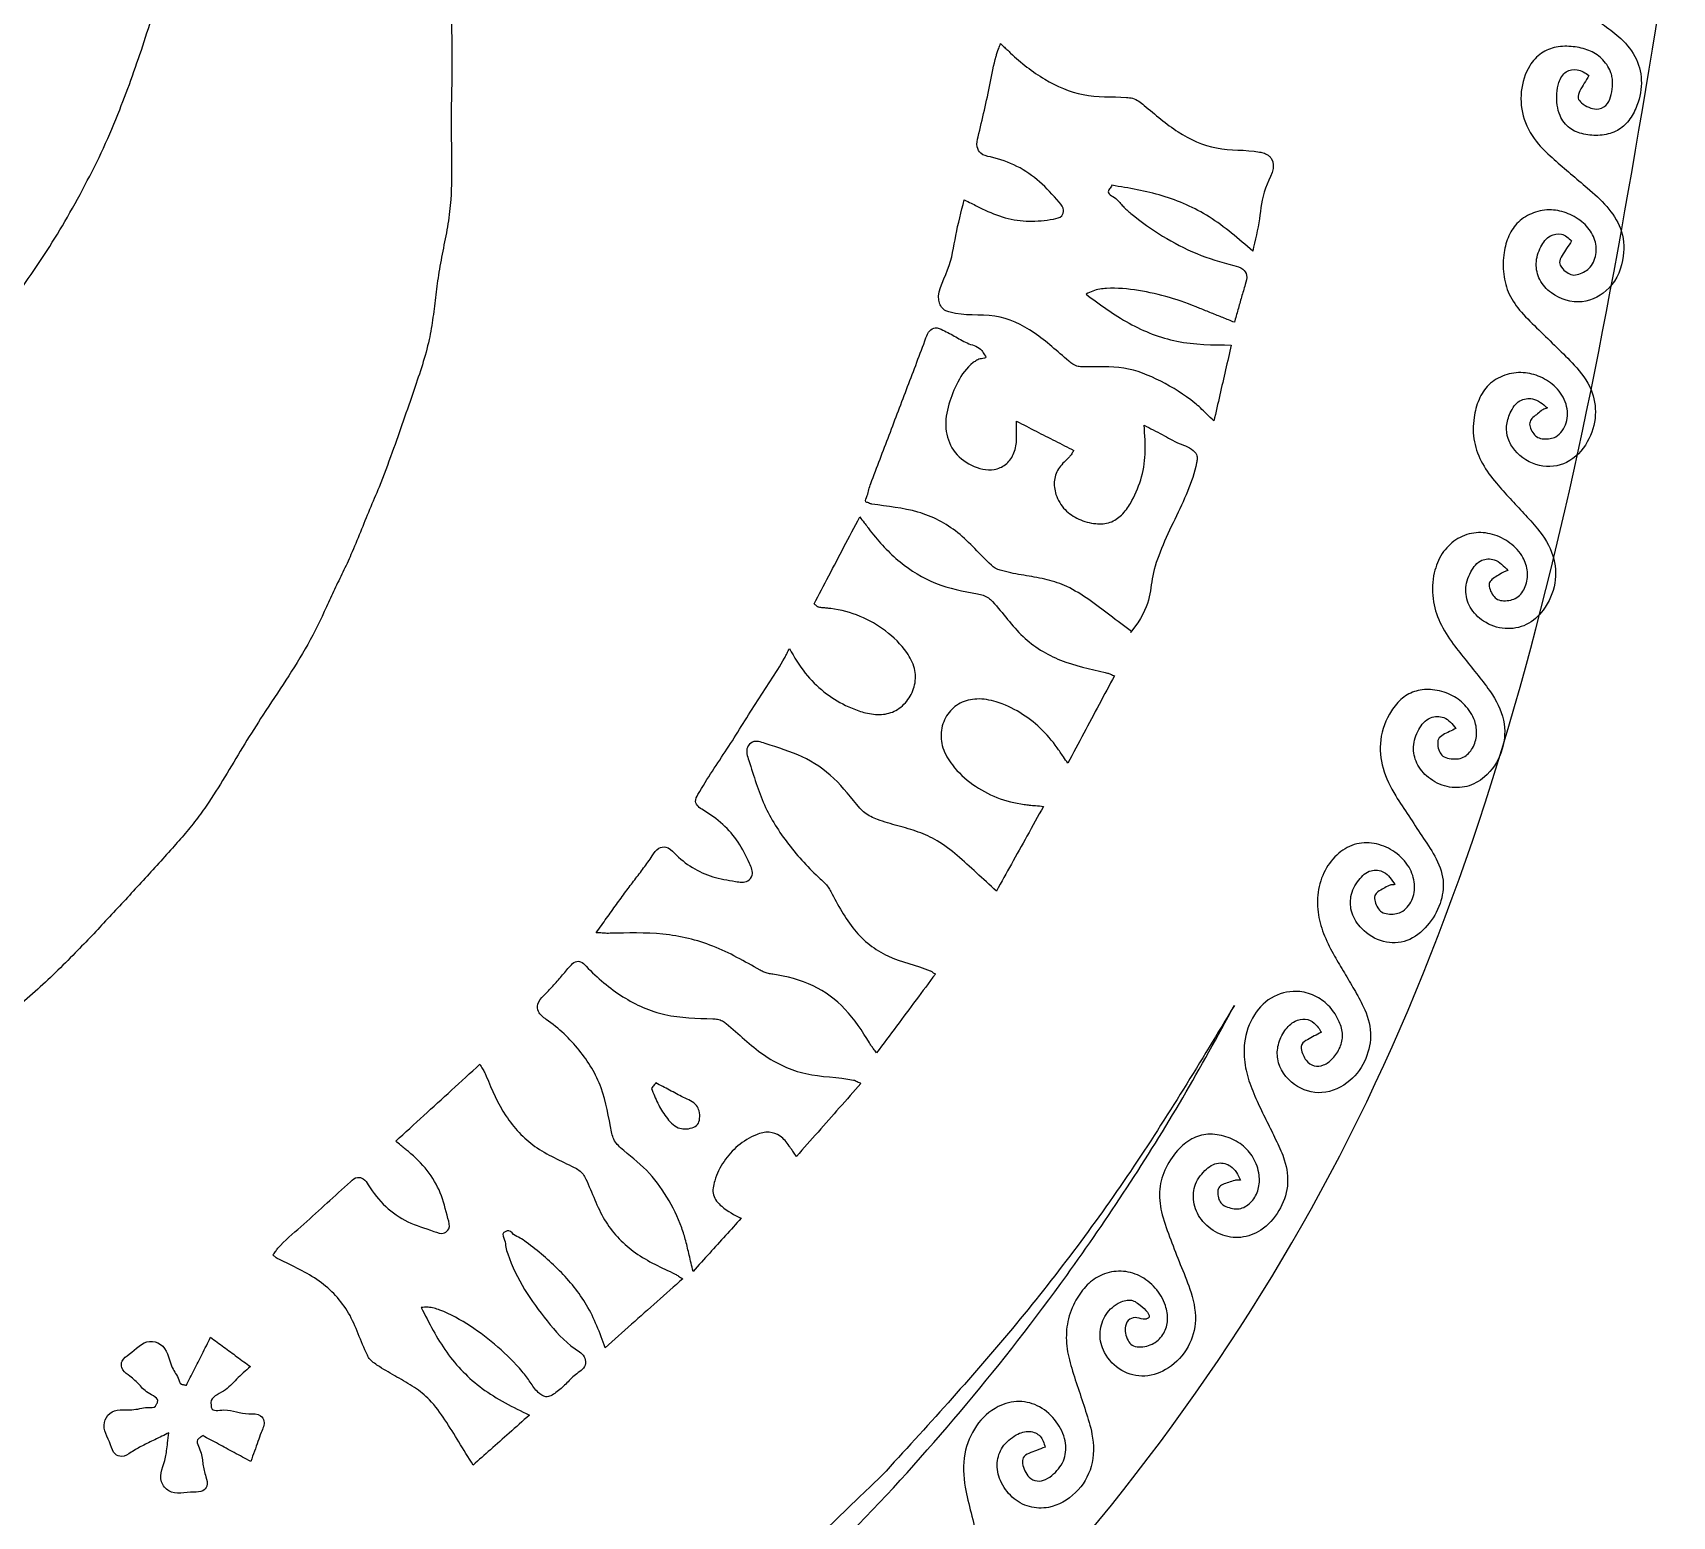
# Model space of a CAD drawing. Extents: x 5.5 to 104.1, y 3.5 to 34.4.
# Drawn here: x 25.93 to 35.95, y 9.16 to 18.22 of the extents above; entities that cross this region are included whole.
import ezdxf

# ---------------------------------------------------------------- set-up
doc = ezdxf.new("R2010")
doc.units = 0
doc.layers.add('Hallsi_Goblin_Coin_Outlines', color=7, linetype='CONTINUOUS')

msp = doc.modelspace()

# ---------------------------------------------------------------- linework, layer by layer
at = {"layer": 'Hallsi_Goblin_Coin_Outlines', "color": 7}
for points in [[(33.384383, 16.883309)], [(28.048937, 15.441647)], [(32.645102, 14.559527)], [(30.55433, 14.456269)], [(29.738178, 11.802568)], [(30.991598, 11.800099)], [(27.400602, 10.750691)], [(27.019426, 10.249288)]]:
    msp.add_lwpolyline(points, close=True, dxfattribs=at)
for points, knots in [([(16.414326, 15.090281), (16.573554, 14.963656), (16.891375, 14.710911), (17.435518, 14.4334), (17.852042, 14.250616), (18.137867, 14.15144), (18.282011, 14.11387), (18.395861, 14.083384), (18.479157, 14.059367), (18.532501, 14.04416), (18.840327, 13.959336), (19.40956, 13.836967), (20.253891, 13.766714), (20.921436, 13.809981), (21.407426, 13.880935), (21.716351, 13.932632), (22.056473, 14.006821), (22.42594, 14.107703), (22.822822, 14.240679), (23.18115, 14.390908), (23.502296, 14.548482), (23.789275, 14.705438), (24.046281, 14.875977), (24.282215, 15.044326), (24.503926, 15.200699), (24.714734, 15.36246), (24.913155, 15.530691), (25.100638, 15.702747), (25.277436, 15.882962), (25.439133, 16.074301), (25.588327, 16.273248), (25.731062, 16.472039), (25.872373, 16.666778), (26.006509, 16.861343), (26.133613, 17.067537), (26.252815, 17.285083), (26.367512, 17.511661), (26.490053, 17.804452), (26.617432, 18.162937), (26.744066, 18.588949), (26.817849, 18.9917), (26.8565, 19.363457), (26.882461, 19.700864), (26.900596, 19.99298), (26.897536, 20.24022), (26.876291, 20.440708), (26.850593, 20.641483), (26.821992, 20.842616), (26.784755, 21.042904), (26.754925, 21.207982), (26.720682, 21.335506), (26.68582, 21.425024), (26.633804, 21.554523), (26.569565, 21.725805), (26.48818, 21.936844), (26.356706, 22.249702), (26.156222, 22.654356), (25.855024, 23.13487), (25.565716, 23.453776), (25.357374, 23.661937), (25.257523, 23.785016), (25.180022, 23.862818), (25.143669, 23.915348), (25.14166, 23.934111), (25.144351, 23.947429), (25.145929, 23.955233)], [0, 0, 0, 0, 0.6088, 1.215177, 1.824587, 1.973076, 2.122092, 2.271265, 2.326682, 2.382154, 2.437671, 3.284597, 4.124324, 4.971183, 5.284418, 5.597826, 5.910611, 6.32836, 6.746211, 7.165429, 7.492866, 7.819165, 8.145876, 8.4174, 8.688773, 8.959728, 9.214233, 9.468949, 9.722922, 9.971039, 10.219849, 10.468766, 10.70523, 10.941673, 11.177552, 11.431514, 11.685717, 11.939004, 12.383085, 12.826652, 13.270782, 13.608997, 13.947616, 14.28606, 14.486656, 14.688492, 14.890418, 15.094008, 15.297791, 15.501573, 15.597054, 15.693312, 15.789494, 16.015804, 16.242027, 16.468044, 17.033669, 17.595438, 18.162879, 18.320639, 18.47886, 18.637187, 18.651013, 18.667884, 18.691762, 18.691762, 18.691762, 18.691762]), ([(25.145929, 23.955233), (25.163192, 23.945114), (25.197723, 23.924871), (25.250298, 23.896064), (25.3695, 23.80518), (25.545769, 23.643007), (25.795543, 23.428144), (26.00142, 23.246132), (26.160507, 23.094002), (26.274242, 22.973923), (26.402715, 22.835141), (26.550451, 22.681984), (26.713382, 22.510918), (26.87503, 22.321879), (27.028776, 22.110753), (27.182176, 21.884107), (27.31612, 21.682571), (27.431406, 21.50688), (27.524202, 21.354662), (27.600371, 21.229712), (27.655369, 21.129206), (27.689094, 21.053699), (27.732076, 20.952119), (27.783795, 20.824338), (27.845211, 20.67088), (27.896577, 20.542182), (27.943322, 20.440478), (27.98252, 20.364749), (28.06891, 20.1863), (28.178206, 19.894505), (28.293909, 19.486903), (28.380644, 19.086159), (28.450558, 18.696153), (28.495348, 18.315008), (28.494181, 17.977815), (28.48708, 17.687123), (28.491743, 17.443163), (28.491745, 17.230332), (28.471159, 17.049773), (28.440793, 16.902397), (28.412793, 16.758368), (28.394891, 16.616835), (28.378384, 16.479543), (28.346886, 16.283104), (28.252349, 16.010212), (28.150572, 15.709936), (28.075797, 15.512551), (28.048937, 15.441647)], [0, 0, 0, 0, 0.060048, 0.120119, 0.179518, 0.508847, 0.838367, 1.167976, 1.333104, 1.498517, 1.664044, 1.900467, 2.136895, 2.372699, 2.646017, 2.919865, 3.19376, 3.371985, 3.550219, 3.728534, 3.81098, 3.893685, 3.976466, 4.141912, 4.307194, 4.472384, 4.557519, 4.64286, 4.728173, 5.152206, 5.575047, 5.99865, 6.381613, 6.763715, 7.147815, 7.391871, 7.636068, 7.879914, 8.029548, 8.180272, 8.331203, 8.469581, 8.608049, 8.746213, 9.065389, 9.471057, 9.698466, 9.698466, 9.698466, 9.698466]), ([(28.048937, 15.441647), (28.029137, 15.396215), (27.989528, 15.305332), (27.934512, 15.167124), (27.881909, 15.039142), (27.827968, 14.923075), (27.775486, 14.817895), (27.708786, 14.668341), (27.616638, 14.479672), (27.481015, 14.262515), (27.346681, 14.063819), (27.227155, 13.873946), (27.120319, 13.694823), (27.026353, 13.542454), (26.940501, 13.420136), (26.865476, 13.326723), (26.749826, 13.195981), (26.595337, 13.026599), (26.402767, 12.81784), (26.234171, 12.638684), (26.087891, 12.490678), (25.96394, 12.374198), (25.833493, 12.260884), (25.694881, 12.153297), (25.550153, 12.049402), (25.389674, 11.936964), (25.217383, 11.810593), (25.030039, 11.675), (24.827702, 11.542595), (24.60904, 11.41679), (24.377776, 11.291901), (24.12443, 11.167093), (23.850539, 11.040033), (23.556083, 10.911206), (23.277717, 10.799388), (23.014367, 10.708424), (22.767118, 10.637376), (22.47963, 10.567592), (22.153662, 10.493484), (21.789186, 10.415761), (21.343098, 10.344901), (20.815115, 10.294513), (20.205087, 10.274902), (19.692628, 10.312774), (19.278789, 10.36258), (18.961191, 10.400924), (18.635985, 10.457672), (18.304525, 10.534667), (17.965997, 10.625661), (17.625392, 10.731095), (17.283345, 10.851206), (16.940694, 10.986686), (16.653447, 11.102134), (16.426555, 11.209491), (16.260607, 11.306596), (16.074149, 11.421817), (15.864197, 11.549981), (15.633294, 11.694915), (15.358513, 11.887674), (15.041757, 12.129417), (14.683431, 12.421215), (14.363852, 12.733261), (14.07345, 13.050873), (13.802591, 13.364945), (13.586754, 13.663525), (13.415407, 13.935568), (13.271116, 14.169581), (13.106459, 14.429457), (12.936792, 14.724533), (12.78572, 15.06518), (12.635467, 15.500036), (12.484522, 16.027277), (12.352479, 16.650514), (12.293535, 17.12619), (12.298366, 17.44436), (12.312915, 17.601459), (12.326442, 17.724546), (12.323346, 17.81412), (12.313192, 17.868475), (12.290554, 18.031629), (12.288797, 18.306348), (12.322177, 18.687427), (12.388467, 19.042776), (12.459659, 19.37582), (12.531161, 19.687275), (12.59189, 19.947844), (12.657883, 20.153452), (12.722943, 20.304154), (12.795782, 20.468424), (12.871569, 20.648102), (12.95645, 20.840338), (13.038125, 21.014958), (13.121119, 21.169656), (13.203034, 21.30512), (13.304285, 21.460914), (13.421544, 21.638978), (13.556284, 21.838312), (13.704828, 22.041847), (13.866599, 22.249652), (14.040026, 22.462678), (14.216167, 22.664333), (14.39946, 22.849976), (14.586536, 23.021651), (14.735767, 23.159421), (14.848264, 23.261466), (14.926194, 23.326242), (14.986885, 23.376952), (15.036037, 23.413737), (15.07007, 23.424224), (15.098628, 23.45811), (15.112992, 23.440477), (15.120242, 23.433549), (15.139469, 23.419285), (15.096448, 23.393546), (15.079446, 23.362132), (15.049474, 23.325782), (15.020576, 23.285588), (14.987995, 23.241522), (14.935478, 23.162976), (14.863157, 23.049666), (14.768819, 22.903185), (14.685122, 22.768707), (14.613401, 22.645446), (14.553912, 22.533459), (14.505177, 22.443878), (14.471487, 22.374452), (14.451779, 22.325995), (14.427463, 22.267476), (14.395327, 22.200383), (14.358556, 22.12348), (14.320622, 22.026644), (14.285789, 21.908982), (14.24639, 21.773059), (14.186343, 21.559523), (14.096699, 21.271476), (13.993349, 20.903146), (13.943947, 20.527583), (13.928099, 20.154389), (13.911172, 19.785972), (13.912696, 19.440537), (13.947508, 19.120001), (14.005747, 18.826407), (14.061974, 18.564253), (14.114712, 18.333578), (14.171897, 18.136883), (14.238358, 17.939568), (14.31771, 17.743309), (14.407359, 17.547694), (14.483714, 17.383151), (14.544897, 17.248937), (14.594522, 17.146789), (14.771585, 16.823717), (15.119124, 16.304213), (15.701106, 15.645568), (16.138465, 15.243918), (16.395658, 15.070692), (16.416078, 15.063665), (16.439136, 15.06852), (16.440536, 15.089981), (16.422962, 15.103714), (16.416763, 15.094072), (16.414326, 15.090281)], [0, 0, 0, 0, 0.148668, 0.297393, 0.446251, 0.563697, 0.681272, 0.798832, 1.054964, 1.310335, 1.566061, 1.774605, 1.983261, 2.191805, 2.311444, 2.431326, 2.551012, 2.835048, 3.119082, 3.403051, 3.573039, 3.743277, 3.913214, 4.091208, 4.269442, 4.447656, 4.679034, 4.910433, 5.141379, 5.404063, 5.66699, 5.929767, 6.251171, 6.572713, 6.893904, 7.150846, 7.408206, 7.665337, 8.038252, 8.411102, 8.783105, 9.39261, 10.001212, 10.611742, 10.931797, 11.25186, 11.571283, 11.921585, 12.272364, 12.622723, 12.99099, 13.359608, 13.728055, 13.919562, 14.111939, 14.304439, 14.5772, 14.849879, 15.122119, 15.583771, 16.045185, 16.507421, 16.922083, 17.336229, 17.75089, 18.025777, 18.300667, 18.575639, 18.948803, 19.3206, 19.691511, 20.328422, 20.964294, 21.602468, 21.759769, 21.917892, 22.075798, 22.130552, 22.185961, 22.241433, 22.624658, 23.005822, 23.388244, 23.707954, 24.027645, 24.346978, 24.510214, 24.674609, 24.839049, 25.049388, 25.259567, 25.469483, 25.627529, 25.785977, 25.944246, 26.184921, 26.425606, 26.665961, 26.94069, 27.215563, 27.489989, 27.743588, 27.997715, 28.251701, 28.352725, 28.453677, 28.554585, 28.593209, 28.632247, 28.671386, 28.682115, 28.692844, 28.703574, 28.744394, 28.785323, 28.826226, 28.880806, 28.935486, 28.990128, 29.164395, 29.338635, 29.512859, 29.639536, 29.766361, 29.893254, 29.945449, 29.997746, 30.050145, 30.135536, 30.220862, 30.305819, 30.447196, 30.58874, 30.730456, 31.112562, 31.494103, 31.876167, 32.245496, 32.614623, 32.982677, 33.280461, 33.580246, 33.880171, 34.084941, 34.289918, 34.494399, 34.709328, 34.924624, 35.139884, 35.253519, 35.367138, 35.480464, 36.358585, 37.234324, 38.112242, 38.135538, 38.157497, 38.177547, 38.193756, 38.211903, 38.223658, 38.223658, 38.223658, 38.223658]), ([(6.618287, 21.415339), (6.61404, 21.381803), (6.605545, 21.314735), (6.593375, 21.214093), (6.550764, 20.907934), (6.489003, 20.394839), (6.448898, 19.671161), (6.441233, 18.934977), (6.468192, 18.187599), (6.538126, 17.431711), (6.636886, 16.778074), (6.7488, 16.226047), (6.855411, 15.772861), (6.970388, 15.330197), (7.089355, 14.897139), (7.21677, 14.475182), (7.366585, 14.045361), (7.543304, 13.610206), (7.74035, 13.167905), (7.924562, 12.770694), (8.096072, 12.418818), (8.258928, 12.114779), (8.440691, 11.801144), (8.641891, 11.478668), (8.861346, 11.146874), (9.205991, 10.641175), (9.699051, 9.978496), (10.385517, 9.196804), (11.150242, 8.445304), (11.992931, 7.73156), (12.915713, 7.067589), (14.010241, 6.406964), (15.28904, 5.79068), (16.761583, 5.273721), (17.992092, 4.988881), (18.947662, 4.844968), (19.613714, 4.777872), (20.403435, 4.737138), (21.315362, 4.741755), (22.345927, 4.817833), (23.433827, 4.980286), (24.569673, 5.245092), (25.74166, 5.627834), (26.917349, 6.131293), (28.082883, 6.761126), (29.219894, 7.526835), (30.181576, 8.317398), (30.985458, 9.096374), (31.648217, 9.836507), (32.187507, 10.530305), (32.619724, 11.15969), (32.962301, 11.709647), (33.169559, 12.087722), (33.273117, 12.276631)], [0, 0, 0, 0, 0.101412, 0.202814, 0.304114, 1.028745, 1.752384, 2.477251, 3.236845, 3.994914, 4.753396, 5.21872, 5.684363, 6.14989, 6.590712, 7.031611, 7.471966, 7.955728, 8.44013, 8.924492, 9.269237, 9.614315, 9.958959, 10.356559, 10.754403, 11.152288, 12.192497, 13.229952, 14.270007, 15.406399, 16.539574, 17.676783, 19.23796, 20.789133, 22.349504, 23.018727, 23.687344, 24.356877, 25.390268, 26.420952, 27.454349, 28.687139, 29.915377, 31.148292, 32.51918, 33.883577, 35.254423, 36.248106, 37.239173, 38.232498, 38.881986, 39.52906, 40.175259, 40.175259, 40.175259, 40.175259]), ([(35.480801, 18.773034), (35.492766, 18.772411), (35.518347, 18.771078), (35.554473, 18.784937), (35.602843, 18.818192), (35.629686, 18.900319), (35.610174, 19.002216), (35.538493, 19.094784), (35.423896, 19.143949), (35.295278, 19.150421), (35.173564, 19.104234), (35.091688, 18.998244), (35.059408, 18.863289), (35.074122, 18.721845), (35.134433, 18.595842), (35.22358, 18.495091), (35.325357, 18.412338), (35.430579, 18.336483), (35.533764, 18.261465), (35.6435, 18.178403), (35.738118, 18.063384), (35.769492, 17.905505), (35.737437, 17.771256), (35.679956, 17.669157), (35.60246, 17.607243), (35.505423, 17.586714), (35.407775, 17.592357), (35.315212, 17.628556), (35.260721, 17.700007), (35.242088, 17.776467), (35.24097, 17.845688), (35.251535, 17.917064), (35.289196, 17.985933), (35.373331, 17.999711), (35.415487, 17.971422), (35.438467, 17.956)], [0, 0, 0, 0, 0.035607, 0.076127, 0.113404, 0.208856, 0.311781, 0.416295, 0.546294, 0.672618, 0.795833, 0.920504, 1.057801, 1.2033, 1.338509, 1.46989, 1.603664, 1.731397, 1.859089, 1.986245, 2.144735, 2.293074, 2.451252, 2.549024, 2.640332, 2.739013, 2.839053, 2.931655, 3.0277, 3.094693, 3.165405, 3.233572, 3.312543, 3.379955, 3.460744, 3.460744, 3.460744, 3.460744]), ([(20.729045, 3.723887), (23.399871, 4.145175), (28.64763, 4.972942), (34.676599, 11.001532), (35.519736, 16.218109), (35.94682, 18.860523)], [0, 0, 0, 0, 7.969748, 15.659324, 23.552778, 23.552778, 23.552778, 23.552778]), ([(31.622964, 17.196223), (31.636778, 17.189449), (31.662519, 17.176828), (31.699345, 17.159115), (31.766785, 17.124939), (31.869711, 17.082248), (32.0206, 17.059611), (32.132489, 17.072407), (32.218923, 17.088869), (32.236886, 17.141999), (32.174482, 17.214632), (32.089756, 17.308185), (31.946177, 17.409989), (31.820861, 17.45133), (31.724129, 17.470653), (31.693466, 17.525267), (31.716313, 17.617527), (31.745233, 17.744381), (31.782315, 17.90896), (31.803612, 18.026944), (31.823695, 18.09695), (31.833891, 18.122311), (31.840535, 18.140549), (31.844156, 18.150487)], [0, 0, 0, 0, 0.046158, 0.086005, 0.122589, 0.272975, 0.419311, 0.569666, 0.62397, 0.659459, 0.714667, 0.886995, 1.054975, 1.22705, 1.289416, 1.335138, 1.396344, 1.564184, 1.732153, 1.900216, 1.92391, 1.950413, 1.982147, 1.982147, 1.982147, 1.982147]), ([(31.844156, 18.150487), (31.852111, 18.143102), (31.866681, 18.129578), (31.887377, 18.110779), (31.962725, 18.038003), (32.104973, 17.927113), (32.349248, 17.817334), (32.536838, 17.828848), (32.652595, 17.81886), (32.689523, 17.80005), (32.778892, 17.726708), (32.918562, 17.604325), (33.162633, 17.490495), (33.349443, 17.505098), (33.457088, 17.481865), (33.482394, 17.468536), (33.536834, 17.407261), (33.441888, 17.260201), (33.430348, 17.078323), (33.399967, 16.949426), (33.384383, 16.883309)], [0, 0, 0, 0, 0.032565, 0.059639, 0.083871, 0.346791, 0.599078, 0.864217, 0.902246, 0.944837, 0.985727, 1.249271, 1.502256, 1.766524, 1.797494, 1.831564, 1.850515, 2.03634, 2.227277, 2.428366, 2.428366, 2.428366, 2.428366]), ([(35.438467, 17.956), (35.428775, 17.939962), (35.409875, 17.908687), (35.383702, 17.866641), (35.363403, 17.819631), (35.396722, 17.782754), (35.43519, 17.76126), (35.48809, 17.744023), (35.545864, 17.768161), (35.574056, 17.826092), (35.582023, 17.876933), (35.583561, 17.919003), (35.579981, 17.949623), (35.563813, 18.000456), (35.521458, 18.063758), (35.437604, 18.115168), (35.340679, 18.135324), (35.239921, 18.135653), (35.141267, 18.09785), (35.058136, 18.002545), (35.013909, 17.857628), (35.030535, 17.683067), (35.115708, 17.542411), (35.225007, 17.443164), (35.325919, 17.355754), (35.436708, 17.26329), (35.550071, 17.16209), (35.644823, 17.022807), (35.66175, 16.836913), (35.586042, 16.650197), (35.39581, 16.546459), (35.224479, 16.600854), (35.131508, 16.702857), (35.106998, 16.810407), (35.136844, 16.90681), (35.191118, 16.980827), (35.276279, 16.997064), (35.313206, 16.963603), (35.332634, 16.945998)], [0, 0, 0, 0, 0.05578, 0.10877, 0.154461, 0.190205, 0.242799, 0.289734, 0.351277, 0.410419, 0.474823, 0.50538, 0.536476, 0.56672, 0.664934, 0.756848, 0.854516, 0.958779, 1.05574, 1.16106, 1.326436, 1.496655, 1.67202, 1.805076, 1.938849, 2.07268, 2.237878, 2.394848, 2.564307, 2.777762, 2.962506, 3.157891, 3.265383, 3.365549, 3.472512, 3.560602, 3.627903, 3.702623, 3.702623, 3.702623, 3.702623]), ([(32.525017, 17.285476), (32.522517, 17.281741), (32.517541, 17.274307), (32.510646, 17.263313), (32.488777, 17.237573), (32.558202, 17.205634), (32.589124, 17.156321), (32.686046, 17.074674), (32.829307, 16.972013), (33.04185, 16.861153), (33.208125, 16.809538), (33.323612, 16.783288), (33.355186, 16.73234), (33.336941, 16.670951), (33.315694, 16.603094), (33.294459, 16.525625), (33.280091, 16.474337), (33.272906, 16.448687)], [0, 0, 0, 0, 0.013415, 0.0267, 0.03992, 0.105299, 0.170779, 0.235861, 0.473085, 0.707745, 0.944694, 1.004892, 1.048658, 1.10642, 1.186197, 1.266159, 1.346153, 1.346153, 1.346153, 1.346153]), ([(33.384383, 16.883309), (33.299008, 16.957919), (33.134493, 17.10169), (32.835011, 17.234291), (32.628288, 17.268424), (32.525017, 17.285476)], [0, 0, 0, 0, 0.338674, 0.652612, 0.966003, 0.966003, 0.966003, 0.966003]), ([(33.147317, 15.846142), (33.1322, 15.860681), (33.104683, 15.887145), (33.066954, 15.925024), (32.979076, 15.998918), (32.828895, 16.093271), (32.596599, 16.188182), (32.421559, 16.173789), (32.316475, 16.177763), (32.286186, 16.19072), (32.199059, 16.263103), (32.062337, 16.39229), (31.809061, 16.514431), (31.614321, 16.483158), (31.507664, 16.518669), (31.485552, 16.536347), (31.442268, 16.61697), (31.540935, 16.771344), (31.566352, 16.980758), (31.60393, 17.123782), (31.622964, 17.196223)], [0, 0, 0, 0, 0.062925, 0.114541, 0.160308, 0.406967, 0.645895, 0.895104, 0.925583, 0.959501, 0.99138, 1.264657, 1.52567, 1.799866, 1.827277, 1.860708, 1.881799, 2.096051, 2.313211, 2.536088, 2.536088, 2.536088, 2.536088]), ([(35.332634, 16.945998), (35.322339, 16.930451), (35.302561, 16.900581), (35.275628, 16.859145), (35.252537, 16.817848), (35.272193, 16.779058), (35.299956, 16.754422), (35.336689, 16.733548), (35.377898, 16.741715), (35.415154, 16.757819), (35.461861, 16.797228), (35.490029, 16.875814), (35.473654, 16.977187), (35.406822, 17.060783), (35.315002, 17.116458), (35.207034, 17.142736), (35.09818, 17.123625), (35.003299, 17.068464), (34.942996, 16.978197), (34.914667, 16.86706), (34.91086, 16.743843), (34.945095, 16.615202), (35.027204, 16.502786), (35.132643, 16.402614), (35.240973, 16.295213), (35.357169, 16.182872), (35.461233, 16.05097), (35.489671, 15.876089), (35.439472, 15.710242), (35.315356, 15.575558), (35.127602, 15.554451), (34.998514, 15.637091), (34.940134, 15.734866), (34.930203, 15.817678), (34.95533, 15.899136), (35.003864, 15.977769), (35.107772, 15.991235), (35.156232, 15.9499), (35.184114, 15.926117)], [0, 0, 0, 0, 0.055593, 0.106808, 0.152782, 0.183653, 0.227409, 0.265429, 0.304102, 0.347302, 0.387327, 0.483992, 0.581251, 0.683659, 0.794213, 0.898952, 1.009741, 1.117593, 1.219039, 1.326129, 1.458242, 1.585306, 1.717315, 1.869618, 2.022031, 2.174328, 2.356587, 2.513549, 2.684843, 2.86263, 3.02956, 3.207147, 3.288761, 3.365391, 3.448509, 3.543937, 3.62182, 3.727355, 3.727355, 3.727355, 3.727355]), ([(33.272906, 16.448687), (33.249401, 16.458147), (33.202432, 16.477052), (33.131828, 16.504994), (33.024578, 16.549194), (32.878625, 16.604187), (32.687097, 16.646694), (32.542517, 16.660309), (32.449132, 16.652248), (32.406923, 16.640516), (32.380179, 16.627343), (32.366267, 16.62049)], [0, 0, 0, 0, 0.076013, 0.151894, 0.227777, 0.424105, 0.618692, 0.815228, 0.856368, 0.899216, 0.945674, 0.945674, 0.945674, 0.945674]), ([(32.366267, 16.62049), (32.451313, 16.557328), (32.619805, 16.432194), (32.924913, 16.312393), (33.14129, 16.310613), (33.25315, 16.309692)], [0, 0, 0, 0, 0.317335, 0.6287, 0.961941, 0.961941, 0.961941, 0.961941]), ([(32.645102, 14.559527), (32.600668, 14.592751), (32.513381, 14.658017), (32.385637, 14.755412), (32.260638, 14.835427), (32.129419, 14.879342), (32.002396, 14.900665), (31.905855, 14.917351), (31.842826, 14.933835), (31.812083, 14.94412), (31.724105, 15.022119), (31.600025, 15.175357), (31.339223, 15.309271), (31.15051, 15.323123), (31.04767, 15.340155), (31.036686, 15.347003), (31.008839, 15.352525), (31.035175, 15.392328), (31.038414, 15.426531), (31.084917, 15.553138), (31.164109, 15.75871), (31.277349, 16.057989), (31.357163, 16.267781), (31.404894, 16.397148), (31.448868, 16.422037), (31.5059, 16.394684), (31.571435, 16.360439), (31.646554, 16.313464), (31.717008, 16.298887), (31.738051, 16.262782), (31.745283, 16.250066), (31.763885, 16.229887), (31.723281, 16.227658), (31.70087, 16.218164), (31.640439, 16.17992), (31.580206, 16.086638), (31.522831, 15.949435), (31.498628, 15.803006), (31.546314, 15.658436), (31.661055, 15.567019), (31.784865, 15.536297), (31.879716, 15.574407), (31.929153, 15.64177), (31.942403, 15.707756), (31.942823, 15.759981), (31.942547, 15.799268), (31.942434, 15.82802), (31.942369, 15.844343)], [0, 0, 0, 0, 0.166409, 0.326896, 0.482418, 0.608715, 0.738695, 0.868891, 0.901798, 0.934778, 0.964475, 1.250768, 1.524261, 1.810596, 1.819704, 1.832295, 1.850506, 1.888711, 1.927071, 1.965254, 2.282587, 2.599884, 2.917271, 2.966672, 3.003561, 3.052753, 3.141961, 3.231232, 3.320538, 3.336454, 3.352477, 3.368591, 3.397903, 3.42697, 3.453943, 3.605001, 3.750895, 3.900995, 4.040117, 4.184268, 4.325032, 4.399362, 4.477167, 4.565096, 4.596671, 4.633961, 4.682933, 4.682933, 4.682933, 4.682933]), ([(33.25315, 16.309692), (33.241642, 16.259046), (33.218604, 16.15766), (33.183198, 16.003173), (33.159462, 15.899296), (33.147317, 15.846142)], [0, 0, 0, 0, 0.155814, 0.311909, 0.475478, 0.475478, 0.475478, 0.475478]), ([(35.184114, 15.926117), (35.179247, 15.924125), (35.170004, 15.920343), (35.156464, 15.915578), (35.138938, 15.903143), (35.117408, 15.884162), (35.090298, 15.863699), (35.071873, 15.833609), (35.081628, 15.798971), (35.098218, 15.768564), (35.125179, 15.742255), (35.162515, 15.735239), (35.200255, 15.735916), (35.259272, 15.755754), (35.311183, 15.835852), (35.308149, 15.954104), (35.243052, 16.056612), (35.145156, 16.11925), (35.034994, 16.148767), (34.921939, 16.131804), (34.821759, 16.074506), (34.760704, 15.976866), (34.729282, 15.856797), (34.729515, 15.719212), (34.78354, 15.580796), (34.866343, 15.469495), (34.956117, 15.372668), (35.040891, 15.281359), (35.139991, 15.173897), (35.230398, 15.03522), (35.242998, 14.848866), (35.176414, 14.696405), (35.063094, 14.591317), (34.922391, 14.566501), (34.795409, 14.611334), (34.705403, 14.700061), (34.674993, 14.817054), (34.70898, 14.92038), (34.770381, 15.004306), (34.875731, 15.006834), (34.918562, 14.959545), (34.94352, 14.931989)], [0, 0, 0, 0, 0.015797, 0.029995, 0.042776, 0.07985, 0.116064, 0.145132, 0.178517, 0.216705, 0.250309, 0.286823, 0.326816, 0.36325, 0.469364, 0.582986, 0.702903, 0.817492, 0.925061, 1.037995, 1.152014, 1.259602, 1.373497, 1.521826, 1.663883, 1.811032, 1.935617, 2.060164, 2.184476, 2.375597, 2.542884, 2.721927, 2.858012, 2.989506, 3.128636, 3.246881, 3.355406, 3.470775, 3.567018, 3.643412, 3.750094, 3.750094, 3.750094, 3.750094]), ([(31.942369, 15.844343), (31.98222, 15.823952), (32.060507, 15.783895), (32.176892, 15.724331), (32.253488, 15.685279), (32.291619, 15.665838)], [0, 0, 0, 0, 0.134295, 0.263821, 0.392224, 0.392224, 0.392224, 0.392224]), ([(32.291619, 15.665838), (32.287304, 15.659409), (32.28032, 15.649005), (32.272774, 15.635135), (32.246851, 15.607348), (32.199478, 15.568304), (32.165904, 15.483522), (32.178693, 15.388644), (32.231069, 15.300115), (32.321819, 15.240935), (32.41833, 15.214396), (32.514394, 15.218706), (32.588806, 15.269902), (32.652313, 15.360107), (32.706479, 15.485292), (32.735139, 15.64891), (32.725835, 15.76086), (32.720949, 15.819649)], [0, 0, 0, 0, 0.023246, 0.037624, 0.047057, 0.136878, 0.219217, 0.307568, 0.415432, 0.517184, 0.624417, 0.712757, 0.795458, 0.884706, 1.041452, 1.200953, 1.377339, 1.377339, 1.377339, 1.377339]), ([(32.720949, 15.819649), (32.758463, 15.801035), (32.830477, 15.765302), (32.929145, 15.705672), (33.014241, 15.682804), (33.043626, 15.638559), (33.04596, 15.614569), (33.020394, 15.476578), (32.910645, 15.254114), (32.736473, 14.876098), (32.770484, 14.720766), (32.637559, 14.553608), (32.640679, 14.557261), (32.643011, 14.558456), (32.645102, 14.559527)], [0, 0, 0, 0, 0.125211, 0.240365, 0.350504, 0.369424, 0.395823, 0.420164, 0.790002, 1.159797, 1.529487, 1.531703, 1.532611, 1.540494, 1.540494, 1.540494, 1.540494]), ([(30.705318, 14.72826), (30.73539, 14.785546), (30.796288, 14.901557), (30.889344, 15.078748), (30.952259, 15.198689), (30.984366, 15.259896)], [0, 0, 0, 0, 0.194097, 0.393069, 0.60042, 0.60042, 0.60042, 0.60042]), ([(30.984366, 15.259896), (30.993449, 15.248174), (31.009372, 15.227627), (31.030961, 15.199691), (31.095953, 15.113186), (31.220157, 14.978824), (31.445819, 14.839034), (31.629001, 14.804137), (31.738834, 14.782319), (31.771651, 14.767783), (31.853727, 14.682164), (31.963922, 14.518886), (32.209521, 14.368203), (32.395997, 14.330671), (32.499067, 14.306442), (32.517516, 14.298168), (32.531608, 14.292841), (32.539763, 14.289757)], [0, 0, 0, 0, 0.044489, 0.077985, 0.105912, 0.36913, 0.622436, 0.886581, 0.921974, 0.95878, 0.991745, 1.274719, 1.54521, 1.827907, 1.843138, 1.862187, 1.888355, 1.888355, 1.888355, 1.888355]), ([(34.94352, 14.931989), (34.939516, 14.930767), (34.931991, 14.928471), (34.921089, 14.925776), (34.903256, 14.91582), (34.878775, 14.898935), (34.847259, 14.881482), (34.823514, 14.851845), (34.833628, 14.814133), (34.849839, 14.781055), (34.878435, 14.751985), (34.919023, 14.746744), (34.959335, 14.749972), (35.013019, 14.770868), (35.057008, 14.834634), (35.068921, 14.925544), (35.037994, 15.024443), (34.959246, 15.105828), (34.852799, 15.159893), (34.73273, 15.170597), (34.620339, 15.126652), (34.533617, 15.037955), (34.483775, 14.910313), (34.476828, 14.762375), (34.522529, 14.611421), (34.602698, 14.48822), (34.690695, 14.380333), (34.771969, 14.277889), (34.864401, 14.159573), (34.93591, 14.004109), (34.914895, 13.815008), (34.822986, 13.676583), (34.695949, 13.603714), (34.567405, 13.60429), (34.456921, 13.659296), (34.380341, 13.748597), (34.35804, 13.859703), (34.390904, 13.961243), (34.457329, 14.042527), (34.565007, 14.045401), (34.604446, 13.99527), (34.62602, 13.967848)], [0, 0, 0, 0, 0.012573, 0.023628, 0.03348, 0.073519, 0.112677, 0.142441, 0.178221, 0.219759, 0.255341, 0.294169, 0.337278, 0.376801, 0.462855, 0.55289, 0.644972, 0.763601, 0.882294, 0.997151, 1.114156, 1.232147, 1.358925, 1.517004, 1.667535, 1.824136, 1.954769, 2.085531, 2.216094, 2.406374, 2.580753, 2.762948, 2.884361, 3.005054, 3.132313, 3.24394, 3.346545, 3.456431, 3.557284, 3.639564, 3.73893, 3.73893, 3.73893, 3.73893]), ([(30.55433, 14.456269), (30.58448, 14.4044), (30.641643, 14.306059), (30.760844, 14.188297), (30.863886, 14.124803), (30.937443, 14.090448), (30.978122, 14.075145), (31.037233, 14.057938), (31.115052, 14.046975), (31.211054, 14.072325), (31.284198, 14.140613), (31.327022, 14.233153), (31.325512, 14.339471), (31.262182, 14.456992), (31.148149, 14.568147), (30.988154, 14.660825), (30.860952, 14.694282), (30.783045, 14.702902), (30.758584, 14.705786), (30.739564, 14.705595), (30.72656, 14.711022), (30.717886, 14.719068), (30.710169, 14.724713), (30.705318, 14.72826)], [0, 0, 0, 0, 0.179333, 0.340008, 0.496674, 0.539976, 0.583491, 0.626861, 0.724764, 0.815469, 0.91458, 1.014721, 1.113642, 1.221206, 1.406096, 1.585072, 1.770582, 1.795276, 1.820068, 1.844762, 1.851134, 1.861805, 1.879861, 1.879861, 1.879861, 1.879861]), ([(29.374288, 12.720602), (29.395599, 12.750282), (29.436734, 12.80757), (29.497018, 12.891397), (29.553749, 12.969873), (29.60984, 13.04379), (29.664861, 13.115716), (29.711464, 13.180125), (29.746551, 13.23917), (29.809655, 13.251213), (29.870767, 13.184992), (29.956555, 13.115114), (30.08797, 13.054899), (30.199804, 13.038329), (30.294649, 13.021307), (30.340767, 13.079833), (30.298654, 13.169163), (30.249329, 13.274834), (30.149388, 13.38625), (30.060603, 13.452013), (29.996191, 13.487941), (29.974816, 13.526068), (30.045971, 13.654818), (30.174337, 13.837134), (30.347022, 14.12246), (30.473155, 14.306544), (30.532776, 14.411651), (30.541838, 14.431412), (30.549561, 14.446779), (30.55433, 14.456269)], [0, 0, 0, 0, 0.109614, 0.211574, 0.309792, 0.400006, 0.490253, 0.580277, 0.642421, 0.686037, 0.749951, 0.890675, 1.028259, 1.169238, 1.244135, 1.288105, 1.361781, 1.508833, 1.652628, 1.79996, 1.840027, 1.873001, 1.917612, 2.246743, 2.575785, 2.904809, 2.918383, 2.938117, 2.969981, 2.969981, 2.969981, 2.969981]), ([(32.539763, 14.289757), (32.508705, 14.231478), (32.446359, 14.114485), (32.351589, 13.936445), (32.287885, 13.81668), (32.255424, 13.755652)], [0, 0, 0, 0, 0.198117, 0.397704, 0.605076, 0.605076, 0.605076, 0.605076]), ([(32.255424, 13.755652), (32.246477, 13.76857), (32.230681, 13.79138), (32.208981, 13.822503), (32.166314, 13.884666), (32.091901, 13.973958), (31.964375, 14.069862), (31.832231, 14.131858), (31.704402, 14.155837), (31.595299, 14.130261), (31.514393, 14.059171), (31.474747, 13.958179), (31.485221, 13.843335), (31.555904, 13.726866), (31.669578, 13.62169), (31.820939, 13.539244), (31.94225, 13.508967), (32.022033, 13.499753), (32.061132, 13.496423), (32.089835, 13.493687), (32.106199, 13.492127)], [0, 0, 0, 0, 0.047143, 0.083239, 0.113812, 0.273397, 0.429184, 0.588736, 0.707878, 0.812672, 0.912983, 1.018771, 1.126297, 1.24657, 1.418766, 1.585909, 1.758486, 1.789692, 1.826877, 1.876192, 1.876192, 1.876192, 1.876192]), ([(34.62602, 13.967848), (34.612687, 13.961387), (34.586202, 13.948554), (34.548514, 13.931717), (34.514712, 13.906737), (34.513171, 13.865347), (34.522082, 13.829734), (34.544541, 13.794029), (34.586405, 13.783714), (34.628724, 13.779715), (34.684599, 13.791833), (34.734081, 13.846904), (34.757897, 13.928884), (34.743861, 14.025814), (34.685848, 14.11408), (34.593708, 14.181184), (34.488337, 14.209275), (34.383112, 14.204503), (34.292695, 14.15557), (34.210516, 14.054392), (34.152446, 13.904972), (34.171326, 13.717666), (34.248653, 13.565847), (34.337413, 13.433735), (34.418143, 13.311589), (34.50199, 13.188551), (34.560668, 13.04664), (34.535813, 12.890795), (34.458797, 12.758693), (34.336088, 12.658503), (34.174986, 12.653051), (34.054263, 12.729398), (33.982985, 12.833725), (33.976131, 12.947439), (34.023517, 13.039926), (34.09678, 13.110767), (34.199976, 13.096866), (34.234085, 13.044005), (34.253487, 13.013937)], [0, 0, 0, 0, 0.044275, 0.087948, 0.126227, 0.160369, 0.203242, 0.237785, 0.279644, 0.325136, 0.366517, 0.445836, 0.53186, 0.616507, 0.731305, 0.838802, 0.951782, 1.052313, 1.147517, 1.250059, 1.438511, 1.611897, 1.797577, 1.943816, 2.090102, 2.236178, 2.392393, 2.535621, 2.691236, 2.845639, 2.988284, 3.143072, 3.254721, 3.356018, 3.466783, 3.561107, 3.639006, 3.741768, 3.741768, 3.741768, 3.741768]), ([(31.819391, 12.974955), (31.778537, 13.012022), (31.698665, 13.084491), (31.582513, 13.19228), (31.467056, 13.282732), (31.341535, 13.338801), (31.217244, 13.37324), (31.119435, 13.401105), (31.052144, 13.428735), (31.013755, 13.449596), (30.939897, 13.531109), (30.839162, 13.670765), (30.631871, 13.8078), (30.465164, 13.856111), (30.335869, 13.900458), (30.282905, 13.842951), (30.332089, 13.699559), (30.386988, 13.500201), (30.544308, 13.253117), (30.681021, 13.105427), (30.768714, 13.025486), (30.792439, 13.000929), (30.846863, 12.900125), (30.93243, 12.730341), (31.152621, 12.555691), (31.331353, 12.521882), (31.421984, 12.485436), (31.431822, 12.477208), (31.440558, 12.471387), (31.446152, 12.46766)], [0, 0, 0, 0, 0.165455, 0.323473, 0.475862, 0.602599, 0.732691, 0.862912, 0.90687, 0.951206, 0.992246, 1.234326, 1.468084, 1.708832, 1.786899, 1.831, 1.911025, 2.198714, 2.480501, 2.768169, 2.80251, 2.836936, 2.869761, 3.144677, 3.402861, 3.676675, 3.683197, 3.694544, 3.714742, 3.714742, 3.714742, 3.714742]), ([(32.106199, 13.492127), (32.072693, 13.431671), (32.007426, 13.31391), (31.91174, 13.141566), (31.849684, 13.029608), (31.819391, 12.974955)], [0, 0, 0, 0, 0.207359, 0.403914, 0.591376, 0.591376, 0.591376, 0.591376]), ([(34.253487, 13.013937), (34.249121, 13.013546), (34.240781, 13.012799), (34.228842, 13.012806), (34.209076, 13.005818), (34.183914, 12.989596), (34.151117, 12.974601), (34.125479, 12.946624), (34.132005, 12.908351), (34.145019, 12.873991), (34.171001, 12.842807), (34.210806, 12.833582), (34.251463, 12.832699), (34.310135, 12.850352), (34.365044, 12.916382), (34.380672, 13.02063), (34.343469, 13.129691), (34.258336, 13.218024), (34.143556, 13.270247), (34.016174, 13.273586), (33.901417, 13.21022), (33.818764, 13.103047), (33.77617, 12.969394), (33.780169, 12.829676), (33.819964, 12.697835), (33.880299, 12.582333), (33.944569, 12.475662), (34.004382, 12.373605), (34.071429, 12.257088), (34.117814, 12.111977), (34.084221, 11.945404), (33.984682, 11.802205), (33.812631, 11.72022), (33.624664, 11.777904), (33.528978, 11.914216), (33.536073, 12.040455), (33.574682, 12.122527), (33.633275, 12.182933), (33.705178, 12.199868), (33.767944, 12.170525), (33.791308, 12.132804), (33.804048, 12.112237)], [0, 0, 0, 0, 0.013167, 0.025155, 0.035465, 0.075409, 0.114381, 0.144452, 0.180245, 0.22148, 0.256682, 0.295897, 0.33908, 0.378464, 0.475752, 0.575856, 0.683571, 0.809572, 0.933185, 1.053994, 1.177287, 1.311177, 1.451397, 1.589575, 1.723969, 1.861127, 1.979439, 2.097751, 2.215743, 2.383707, 2.540759, 2.707201, 2.893591, 3.068779, 3.254907, 3.342021, 3.436893, 3.522479, 3.58544, 3.645025, 3.716464, 3.716464, 3.716464, 3.716464]), ([(31.087024, 11.986471), (31.080972, 11.994658), (31.070168, 12.009274), (31.054565, 12.028914), (31.002848, 12.114228), (30.908606, 12.26004), (30.702059, 12.413643), (30.528941, 12.45537), (30.426295, 12.470345), (30.399504, 12.478107), (30.289377, 12.540115), (30.096939, 12.651617), (29.780194, 12.725415), (29.560337, 12.718737), (29.43674, 12.716248), (29.408204, 12.718787), (29.386769, 12.719934), (29.374288, 12.720602)], [0, 0, 0, 0, 0.030548, 0.054542, 0.075134, 0.329639, 0.57057, 0.826289, 0.853973, 0.882019, 0.909262, 1.232109, 1.546275, 1.868563, 1.890005, 1.916909, 1.954411, 1.954411, 1.954411, 1.954411]), ([(29.966425, 10.65216), (29.958407, 10.685047), (29.943305, 10.746991), (29.923213, 10.836343), (29.885875, 10.958337), (29.811845, 11.107769), (29.687804, 11.278009), (29.565619, 11.367632), (29.495666, 11.433031), (29.476798, 11.466504), (29.450979, 11.581899), (29.423359, 11.774833), (29.277085, 12.014947), (29.131206, 12.150464), (29.017415, 12.226891), (29.010924, 12.293127), (29.059735, 12.340341), (29.109678, 12.394187), (29.163744, 12.455589), (29.206121, 12.50628), (29.242298, 12.547214), (29.285585, 12.545802), (29.371567, 12.452401), (29.525273, 12.321677), (29.795585, 12.199351), (29.998511, 12.1983), (30.116487, 12.193249), (30.145383, 12.183595), (30.239019, 12.109962), (30.380707, 11.964602), (30.654879, 11.837761), (30.853195, 11.839434), (30.958028, 11.817609), (30.972126, 11.809097), (30.984108, 11.80356), (30.991598, 11.800099)], [0, 0, 0, 0, 0.101553, 0.191277, 0.274701, 0.48368, 0.688938, 0.899048, 0.935646, 0.975053, 1.011873, 1.28937, 1.554588, 1.830267, 1.897881, 1.943736, 2.007745, 2.088366, 2.169166, 2.250163, 2.291986, 2.323049, 2.366634, 2.658185, 2.937298, 3.230241, 3.259738, 3.29101, 3.319508, 3.615069, 3.898775, 4.194152, 4.203285, 4.218162, 4.242961, 4.242961, 4.242961, 4.242961]), ([(31.446152, 12.46766), (31.406877, 12.415054), (31.32789, 12.309255), (31.208293, 12.148775), (31.127792, 12.041035), (31.087024, 11.986471)], [0, 0, 0, 0, 0.19695, 0.396095, 0.600429, 0.600429, 0.600429, 0.600429]), ([(33.804048, 12.112237), (33.789388, 12.104822), (33.760429, 12.090175), (33.720445, 12.068258), (33.681493, 12.046896), (33.679222, 12.007155), (33.691424, 11.974689), (33.711875, 11.933427), (33.757707, 11.900648), (33.823396, 11.908426), (33.878287, 11.953846), (33.921717, 12.017024), (33.939354, 12.098681), (33.913797, 12.186228), (33.86037, 12.269061), (33.776212, 12.336326), (33.655892, 12.372746), (33.505419, 12.345563), (33.379493, 12.221079), (33.326957, 12.063725), (33.332407, 11.912386), (33.369837, 11.78336), (33.422152, 11.665354), (33.478394, 11.553197), (33.531501, 11.444362), (33.58797, 11.322217), (33.609649, 11.171851), (33.55269, 11.01628), (33.449889, 10.901144), (33.314576, 10.848395), (33.181002, 10.869309), (33.076008, 10.947426), (33.017753, 11.057262), (33.021349, 11.177575), (33.083094, 11.266494), (33.166569, 11.325954), (33.266366, 11.298335), (33.294144, 11.241972), (33.310159, 11.209478)], [0, 0, 0, 0, 0.048951, 0.096698, 0.141476, 0.167773, 0.207277, 0.245558, 0.305065, 0.362189, 0.430083, 0.51284, 0.589075, 0.671709, 0.77921, 0.880995, 0.98812, 1.147855, 1.312668, 1.494517, 1.629559, 1.76136, 1.895066, 2.016463, 2.137758, 2.258389, 2.419962, 2.577739, 2.740212, 2.869003, 2.996355, 3.128374, 3.247734, 3.35637, 3.469936, 3.564662, 3.641195, 3.745384, 3.745384, 3.745384, 3.745384]), ([(33.273117, 12.276631), (33.066942, 11.934963), (32.654153, 11.250902), (31.931064, 10.290625), (31.390181, 9.700227), (31.119409, 9.404667)], [0, 0, 0, 0, 1.196664, 2.395871, 3.598012, 3.598012, 3.598012, 3.598012]), ([(28.149902, 11.447427), (28.206862, 11.499459), (28.320523, 11.603287), (28.492056, 11.759712), (28.606508, 11.864238), (28.664252, 11.916974)], [0, 0, 0, 0, 0.231442, 0.461835, 0.696441, 0.696441, 0.696441, 0.696441]), ([(28.664252, 11.916974), (28.669615, 11.907435), (28.679314, 11.890182), (28.693981, 11.866786), (28.735261, 11.76833), (28.807175, 11.598297), (28.994199, 11.397135), (29.168763, 11.323273), (29.270533, 11.271454), (29.296053, 11.246715), (29.3472, 11.143499), (29.405878, 10.961913), (29.596038, 10.758094), (29.763674, 10.678767), (29.859068, 10.63482), (29.879296, 10.621854), (29.894682, 10.612729), (29.90356, 10.607463)], [0, 0, 0, 0, 0.03284, 0.059399, 0.082634, 0.352646, 0.610125, 0.881202, 0.915287, 0.951921, 0.985215, 1.259072, 1.518853, 1.792687, 1.810948, 1.833656, 1.864633, 1.864633, 1.864633, 1.864633]), ([(29.738178, 11.802568), (29.735259, 11.7989), (29.729419, 11.79156), (29.720832, 11.780416), (29.714992, 11.773076), (29.712073, 11.769407)], [0, 0, 0, 0, 0.014064, 0.02814, 0.042204, 0.042204, 0.042204, 0.042204]), ([(29.712073, 11.769407), (29.72431, 11.7387), (29.748621, 11.677701), (29.798274, 11.593665), (29.854382, 11.531372), (29.917061, 11.518846), (29.957658, 11.526629), (29.999228, 11.544169), (30.007835, 11.588673), (30.006891, 11.628927), (29.980346, 11.684972), (29.904413, 11.712909), (29.82367, 11.75978), (29.766695, 11.788296), (29.738178, 11.802568)], [0, 0, 0, 0, 0.098793, 0.196249, 0.295485, 0.334844, 0.381538, 0.420588, 0.458599, 0.50634, 0.542173, 0.636649, 0.731768, 0.827082, 0.827082, 0.827082, 0.827082]), ([(30.991598, 11.800099), (30.947587, 11.750278), (30.860179, 11.65133), (30.728986, 11.502657), (30.641749, 11.403853), (30.597898, 11.354188)], [0, 0, 0, 0, 0.199426, 0.396079, 0.594841, 0.594841, 0.594841, 0.594841]), ([(27.400602, 10.750691), (27.40573, 10.758029), (27.415604, 10.77216), (27.429157, 10.793339), (27.484684, 10.851758), (27.589027, 10.938858), (27.73249, 11.070704), (27.834843, 11.16541), (27.909802, 11.232501), (27.959097, 11.219561), (28.002691, 11.143215), (28.081841, 11.045159), (28.223571, 10.944685), (28.346061, 10.911535), (28.439953, 10.874547), (28.487066, 10.917518), (28.456998, 11.011511), (28.431744, 11.1312), (28.345759, 11.273787), (28.262468, 11.355521), (28.204403, 11.401945), (28.178804, 11.423415), (28.160245, 11.438834), (28.149902, 11.447427)], [0, 0, 0, 0, 0.02687, 0.051742, 0.075203, 0.267933, 0.460626, 0.653325, 0.704005, 0.739853, 0.788532, 0.958153, 1.121916, 1.291143, 1.357049, 1.391957, 1.456507, 1.619347, 1.777558, 1.940655, 1.968499, 2.000547, 2.040886, 2.040886, 2.040886, 2.040886]), ([(30.597898, 11.354188), (30.59176, 11.362934), (30.580908, 11.378398), (30.565693, 11.399309), (30.542395, 11.434727), (30.505364, 11.481259), (30.428311, 11.509697), (30.334316, 11.484313), (30.237851, 11.424028), (30.149085, 11.325316), (30.099076, 11.222971), (30.077656, 11.116045), (30.151917, 11.030541), (30.21886, 10.996857), (30.260289, 10.97601)], [0, 0, 0, 0, 0.032061, 0.056685, 0.077515, 0.159507, 0.230348, 0.309374, 0.441408, 0.568772, 0.700282, 0.785995, 0.872239, 1.012287, 1.012287, 1.012287, 1.012287]), ([(33.310159, 11.209478), (33.305831, 11.209399), (33.297514, 11.209247), (33.285487, 11.209803), (33.265325, 11.204815), (33.237634, 11.19487), (33.203189, 11.185193), (33.172728, 11.164434), (33.169619, 11.127443), (33.175458, 11.093566), (33.194057, 11.05907), (33.231058, 11.043149), (33.270231, 11.032832), (33.325366, 11.034387), (33.384502, 11.076647), (33.424084, 11.152697), (33.42928, 11.249487), (33.394299, 11.34709), (33.321279, 11.430941), (33.222412, 11.479841), (33.113441, 11.497179), (33.005316, 11.466294), (32.913613, 11.38586), (32.842047, 11.275138), (32.80577, 11.136352), (32.828488, 10.989364), (32.883371, 10.844983), (32.941506, 10.694099), (33.008456, 10.536594), (33.049649, 10.362908), (33.000427, 10.182867), (32.883679, 10.056851), (32.729408, 9.996805), (32.574981, 10.035192), (32.475397, 10.14097), (32.4413, 10.268049), (32.474611, 10.382894), (32.545706, 10.456556), (32.637666, 10.486003), (32.697742, 10.44956), (32.772129, 10.37921), (32.739363, 10.363345), (32.734589, 10.359796), (32.71294, 10.35744), (32.68128, 10.374163), (32.627648, 10.365227), (32.602607, 10.319875), (32.606813, 10.27262), (32.618795, 10.231612), (32.645884, 10.195257), (32.691326, 10.189234), (32.736533, 10.193363), (32.794079, 10.21575), (32.84698, 10.269911), (32.871309, 10.356411), (32.853336, 10.45598), (32.795617, 10.554477), (32.698732, 10.631328), (32.580452, 10.661517), (32.463811, 10.639651), (32.367846, 10.571855), (32.296584, 10.471747), (32.248622, 10.349475), (32.241755, 10.210737), (32.271762, 10.073851), (32.318923, 9.938344), (32.363645, 9.799203), (32.41422, 9.644093), (32.417332, 9.45943), (32.313225, 9.28919), (32.16339, 9.201538), (32.016605, 9.205744), (31.908568, 9.267885), (31.838405, 9.366867), (31.813879, 9.480466), (31.851574, 9.587457), (31.929013, 9.653975), (32.016945, 9.685314), (32.095426, 9.650729), (32.109479, 9.602868), (32.116712, 9.578234)], [0, 0, 0, 0, 0.013001, 0.024983, 0.035859, 0.074913, 0.113034, 0.144511, 0.176875, 0.216131, 0.248896, 0.288771, 0.331633, 0.371102, 0.449976, 0.53484, 0.62144, 0.733176, 0.83742, 0.947141, 1.057611, 1.161304, 1.272828, 1.416097, 1.551979, 1.692739, 1.853913, 2.015568, 2.1773, 2.369094, 2.537571, 2.714561, 2.866701, 3.011335, 3.164084, 3.28048, 3.390687, 3.506019, 3.580475, 3.649553, 3.741716, 3.748084, 3.754413, 3.759302, 3.81185, 3.857253, 3.906645, 3.95002, 3.997259, 4.034853, 4.077437, 4.126156, 4.171714, 4.259726, 4.341949, 4.431831, 4.555932, 4.676784, 4.793252, 4.911264, 5.020907, 5.137225, 5.275705, 5.409223, 5.547262, 5.693549, 5.839755, 5.98555, 6.183523, 6.370395, 6.558465, 6.674991, 6.794809, 6.918576, 7.029559, 7.130096, 7.242327, 7.326886, 7.396501, 7.470339, 7.470339, 7.470339, 7.470339]), ([(30.260289, 10.97601), (30.228362, 10.94081), (30.164146, 10.870012), (30.066196, 10.762058), (30.000159, 10.689318), (29.966425, 10.65216)], [0, 0, 0, 0, 0.142569, 0.286746, 0.437304, 0.437304, 0.437304, 0.437304]), ([(29.42978, 10.185894), (29.396641, 10.27539), (29.332391, 10.448906), (29.154617, 10.662854), (29.008501, 10.786279), (28.909784, 10.857806), (28.870116, 10.872068), (28.84125, 10.908708), (28.822988, 10.895512), (28.815648, 10.891172), (28.79531, 10.881993), (28.821111, 10.840878), (28.819941, 10.801013), (28.85453, 10.694258), (28.930137, 10.539716), (29.074919, 10.345875), (29.193559, 10.206808), (29.308974, 10.139957), (29.311935, 10.061127), (29.243294, 10.023594), (29.189932, 9.963178), (29.135348, 9.913798), (29.070215, 9.872975), (29.009626, 9.916938), (28.972488, 9.975796), (28.897329, 10.075711), (28.776471, 10.192682), (28.608715, 10.321586), (28.474348, 10.396312), (28.384533, 10.428427), (28.346114, 10.433997), (28.319501, 10.432545), (28.305477, 10.43178)], [0, 0, 0, 0, 0.284541, 0.55167, 0.819622, 0.864438, 0.909713, 0.954979, 0.963976, 0.972866, 0.981541, 1.025532, 1.069318, 1.112384, 1.352639, 1.589632, 1.829771, 1.913056, 1.955418, 2.038855, 2.120248, 2.199981, 2.267247, 2.320314, 2.399569, 2.480821, 2.692791, 2.90248, 3.114605, 3.150229, 3.187991, 3.230058, 3.230058, 3.230058, 3.230058]), ([(28.622977, 9.469049), (28.593837, 9.515971), (28.536665, 9.608029), (28.453742, 9.74435), (28.368638, 9.862429), (28.264834, 9.947092), (28.157304, 10.006248), (28.074946, 10.053811), (28.020661, 10.09009), (27.99221, 10.1111), (27.936856, 10.215007), (27.885481, 10.40279), (27.687255, 10.610881), (27.516968, 10.686745), (27.424849, 10.731524), (27.413817, 10.741054), (27.405325, 10.747247), (27.400602, 10.750691)], [0, 0, 0, 0, 0.165656, 0.325012, 0.479306, 0.599142, 0.723091, 0.84739, 0.883671, 0.919835, 0.95132, 1.232221, 1.497507, 1.777626, 1.789527, 1.803535, 1.821085, 1.821085, 1.821085, 1.821085]), ([(29.90356, 10.607463), (29.851197, 10.560918), (29.74672, 10.46805), (29.58872, 10.327609), (29.483229, 10.23355), (29.42978, 10.185894)], [0, 0, 0, 0, 0.210179, 0.419356, 0.634184, 0.634184, 0.634184, 0.634184]), ([(28.305477, 10.43178), (28.353053, 10.33767), (28.447258, 10.151322), (28.673967, 9.917234), (28.86661, 9.822723), (28.96623, 9.773849)], [0, 0, 0, 0, 0.315384, 0.624498, 0.955529, 0.955529, 0.955529, 0.955529]), ([(26.765073, 9.666146), (26.736279, 9.652038), (26.682191, 9.625537), (26.603504, 9.588236), (26.539285, 9.551924), (26.485016, 9.512357), (26.424718, 9.536003), (26.404471, 9.62029), (26.347302, 9.70354), (26.413665, 9.816531), (26.510249, 9.801858), (26.587453, 9.812647), (26.631699, 9.825588), (26.677966, 9.815142), (26.687297, 9.837038), (26.691538, 9.845267), (26.709384, 9.875894), (26.623854, 9.907512), (26.581652, 9.9674), (26.523418, 10.014664), (26.471268, 10.053775), (26.474608, 10.115177), (26.549874, 10.159275), (26.614885, 10.240798), (26.749079, 10.20458), (26.76477, 10.105631), (26.79928, 10.035916), (26.823565, 10.003395), (26.82978, 9.963344), (26.85165, 9.960914), (26.861345, 9.958549), (26.867954, 9.957171), (26.871259, 9.956482)], [0, 0, 0, 0, 0.096342, 0.180972, 0.259371, 0.323241, 0.365714, 0.428599, 0.570372, 0.634975, 0.771722, 0.820375, 0.869006, 0.917559, 0.927139, 0.936646, 0.946118, 1.027563, 1.108957, 1.190084, 1.250221, 1.290323, 1.350732, 1.497555, 1.566626, 1.714825, 1.757043, 1.799448, 1.841921, 1.852023, 1.862125, 1.872227, 1.872227, 1.872227, 1.872227]), ([(26.871259, 9.956482), (26.887007, 9.987697), (26.919015, 10.051138), (26.968458, 10.148712), (27.0021, 10.215099), (27.019426, 10.249288)], [0, 0, 0, 0, 0.104887, 0.213175, 0.328159, 0.328159, 0.328159, 0.328159]), ([(27.019426, 10.249288), (27.046382, 10.2294), (27.099937, 10.189889), (27.181072, 10.130306), (27.235068, 10.090362), (27.26249, 10.070077)], [0, 0, 0, 0, 0.100495, 0.199659, 0.301988, 0.301988, 0.301988, 0.301988]), ([(27.26249, 10.070077), (27.233059, 10.044878), (27.175981, 9.996005), (27.111245, 9.916799), (27.015667, 9.882904), (27.021987, 9.839965), (27.023171, 9.829309), (27.024702, 9.793961), (27.109332, 9.814327), (27.17468, 9.791875), (27.250277, 9.780154), (27.319056, 9.784548), (27.357924, 9.72745), (27.32678, 9.671792), (27.309293, 9.611784), (27.286844, 9.552583), (27.27224, 9.512018), (27.264606, 9.490816)], [0, 0, 0, 0, 0.114533, 0.222131, 0.326175, 0.337163, 0.34816, 0.359173, 0.436292, 0.513386, 0.59049, 0.663578, 0.700921, 0.772834, 0.831754, 0.893589, 0.961304, 0.961304, 0.961304, 0.961304]), ([(32.116712, 9.578234), (32.099224, 9.571667), (32.065685, 9.559073), (32.01985, 9.543339), (31.978088, 9.519564), (31.977621, 9.473364), (31.991509, 9.433684), (32.017026, 9.390213), (32.0664, 9.365303), (32.123315, 9.379234), (32.184475, 9.423361), (32.243473, 9.50248), (32.246661, 9.62559), (32.189282, 9.739877), (32.090782, 9.8326), (31.957064, 9.868437), (31.810163, 9.83012), (31.684436, 9.713449), (31.610972, 9.533378), (31.619928, 9.346047), (31.665153, 9.176555), (31.70283, 9.019243), (31.747912, 8.857218), (31.734866, 8.675215), (31.622944, 8.523491), (31.477917, 8.43885), (31.332563, 8.444974), (31.226265, 8.509363), (31.155287, 8.608322), (31.134062, 8.723031), (31.172087, 8.829427), (31.248882, 8.896542), (31.3398, 8.93159), (31.424558, 8.884488), (31.438954, 8.827034), (31.447139, 8.794362)], [0, 0, 0, 0, 0.055685, 0.106796, 0.149879, 0.184546, 0.232992, 0.27755, 0.332463, 0.384846, 0.444328, 0.557741, 0.666106, 0.794889, 0.931358, 1.060395, 1.19183, 1.369802, 1.554529, 1.757689, 1.919507, 2.081328, 2.242868, 2.42363, 2.604757, 2.788212, 2.902839, 3.023642, 3.148271, 3.258098, 3.360337, 3.471135, 3.558288, 3.632079, 3.72936, 3.72936, 3.72936, 3.72936]), ([(28.96623, 9.773849), (28.92514, 9.737403), (28.845815, 9.667041), (28.731444, 9.565388), (28.658104, 9.500248), (28.622977, 9.469049)], [0, 0, 0, 0, 0.164774, 0.318103, 0.459048, 0.459048, 0.459048, 0.459048]), ([(26.971448, 9.64886), (26.96846, 9.646721), (26.962453, 9.642423), (26.953786, 9.635832), (26.923492, 9.61729), (26.968796, 9.547524), (26.968449, 9.474518), (26.9876, 9.405474), (27.007301, 9.344718), (26.9683, 9.301521), (26.883348, 9.308789), (26.781651, 9.278068), (26.690989, 9.389178), (26.739661, 9.480213), (26.751285, 9.558764), (26.757588, 9.608885), (26.762364, 9.645423), (26.765073, 9.666146)], [0, 0, 0, 0, 0.010995, 0.0221, 0.033095, 0.112148, 0.191024, 0.26947, 0.327516, 0.365429, 0.421468, 0.572817, 0.643473, 0.795865, 0.836334, 0.884217, 0.946959, 0.946959, 0.946959, 0.946959]), ([(27.264606, 9.490816), (27.231036, 9.508883), (27.165059, 9.544392), (27.067368, 9.597126), (27.003212, 9.631728), (26.971448, 9.64886)], [0, 0, 0, 0, 0.114369, 0.224778, 0.333046, 0.333046, 0.333046, 0.333046]), ([(31.119409, 9.404667), (30.383533, 8.696809), (28.943325, 7.311433), (26.335235, 5.866311), (24.475712, 5.36973), (23.559734, 5.12512)], [0, 0, 0, 0, 3.054595, 5.978256, 8.816496, 8.816496, 8.816496, 8.816496])]:
    msp.add_open_spline(points, degree=3, knots=knots, dxfattribs=at)

doc.saveas('drawing.dxf')
